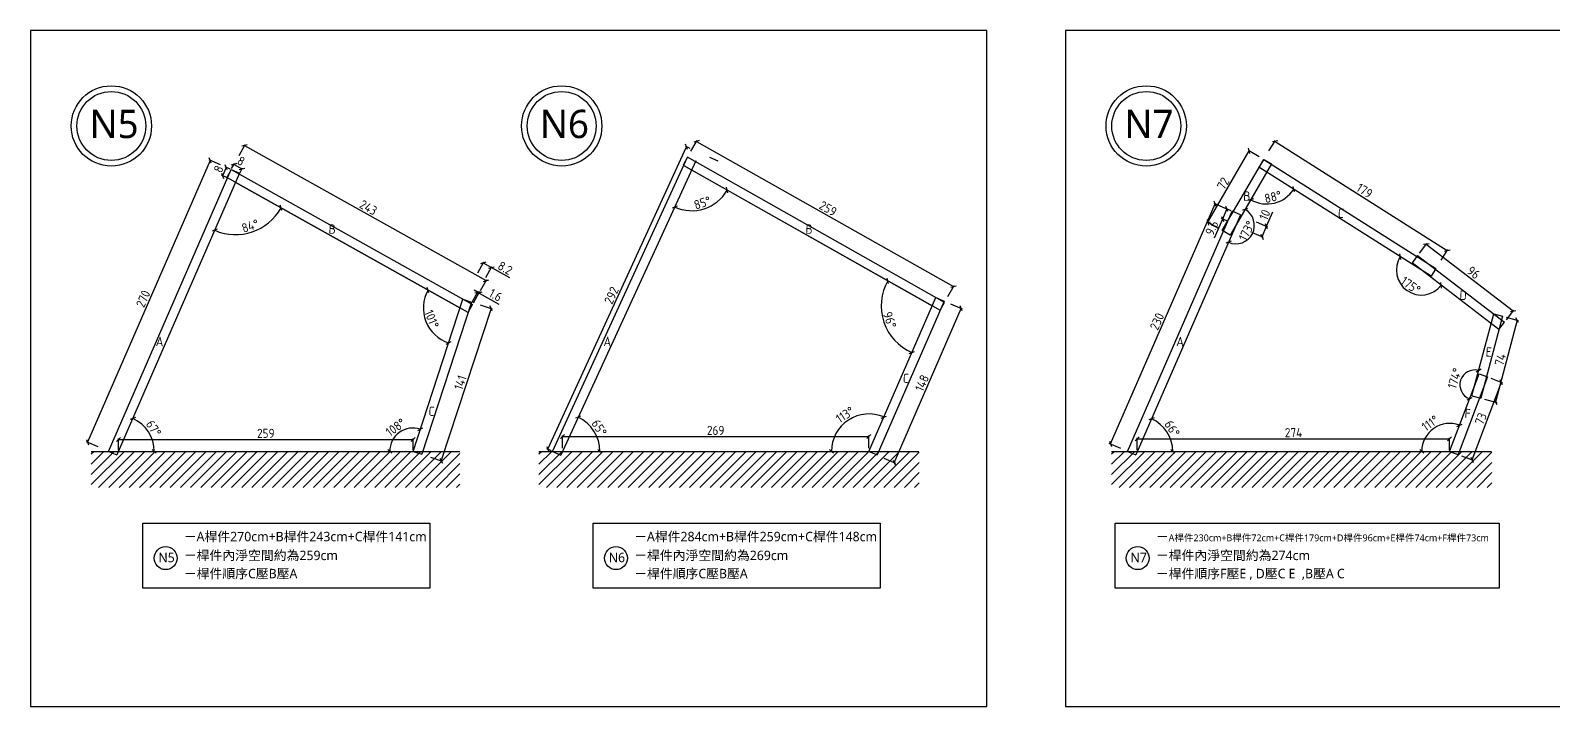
# Model space of a CAD drawing. Header units: centimetres. Extents: x -6116 to 16873, y -2889 to 4505.
# Drawn here: x 612 to 1949, y 3911 to 4505 of the extents above; entities that cross this region are included whole.
import ezdxf

# ---------------------------------------------------------------- set-up
doc = ezdxf.new("R2010")
doc.units = ezdxf.units.CM
for name, color, linetype in [('5', 5, 'Continuous'), ('D_wood木做櫃', 30, 'Continuous'), ('frame圖框', 34, 'Continuous'), ('hatch填實', 8, 'Continuous'), ('planting植栽', 95, 'Continuous'), ('section剖面線', 1, 'Continuous')]:
    doc.layers.add(name, color=color, linetype=linetype)
doc.styles.get("Standard").update_dxf_attribs({"font": 'ISOCP.SHX', "bigfont": 'CHINESET.SHX'})
doc.dimstyles.new('AM_ISO', dxfattribs={"dimtxt": 3.5, "dimasz": 3.5, "dimexe": 1, "dimexo": 1, "dimgap": 1.5, "dimtad": 1, "dimdec": 0, "dimdsep": 46, "dimtxsty": 'Standard', "dimcen": 0, "dimclrd": 256, "dimclre": 256, "dimclrt": 2, "dimadec": 0, "dimazin": 2, "dimtp": 0.1, "dimtm": 0.1, "dimtfac": 0.71, "dimtdec": 0, "dimtmove": 0, "dimatfit": 3, "dimfxl": 1, "dimlwd": -1, "dimlwe": -1, "dimarcsym": 1})

# ---------------------------------------------------------------- blocks, each defined once
blk = doc.blocks.new('_Oblique')
at = {"color": 0, "linetype": 'ByBlock', "lineweight": -2}
blk.add_line((-0.5, -0.5), (0.5, 0.5), dxfattribs=at)
blk = doc.blocks.new('*D264')
at = {"layer": 'DEFPOINTS', "color": 0, "transparency": 16777216}
for p in [(788.7, 4382.7), (662.6, 4143.1), (681, 4135.1)]:
    blk.add_point(p, dxfattribs=at)
at = {"layer": 'hatch填實', "linetype": 'ByBlock', "transparency": 16777216}
for p, q in [((770.3, 4390.7), (662.6, 4143.1)), ((779.4, 4386.7), (769.3, 4391.1)), ((671.8, 4139.1), (661.7, 4143.5))]:
    blk.add_line(p, q, dxfattribs=at)
at = {"layer": 'hatch填實', "transparency": 16777216, "xscale": 3.5, "yscale": 3.5, "zscale": 3.5}
for p, rotation in [((770.3, 4390.7), 66.50786371729878), ((662.6, 4143.1), 246.5078637172988)]:
    blk.add_blockref('_Oblique', p, dxfattribs=dict(at, rotation=rotation))
at = {"layer": 'hatch填實', "transparency": 16777216, "insert": (711.4, 4269.1), "char_height": 8, "attachment_point": 5, "rotation": 66.5079}
blk.add_mtext('270', dxfattribs=at)
blk = doc.blocks.new('_ArchTick')
at = {"color": 0, "linetype": 'ByBlock', "const_width": 0.15}
blk.add_lwpolyline([(-0.5, -0.5), (0.5, 0.5)], dxfattribs=at)
blk = doc.blocks.new('*D265')
at = {"layer": 'DEFPOINTS', "color": 0, "transparency": 16777216}
for p in [(784.7, 4375.7), (796, 4379.5), (796.1, 4325.7), (996.8, 4257), (688.4, 4131.9)]:
    blk.add_point(p, dxfattribs=at)
at = {"layer": 'hatch填實', "linetype": 'ByBlock', "transparency": 16777216}
blk.add_arc((792.5, 4371.4), 45.9, 246.5074, 330.7691, dxfattribs=at)
at = {"layer": 'hatch填實', "transparency": 16777216, "xscale": 3.5, "yscale": 3.5, "zscale": 3.5}
for p, rotation in [((832.5, 4349), 60.76908225613082), ((774.2, 4329.3), 156.5074266791766)]:
    blk.add_blockref('_Oblique', p, dxfattribs=dict(at, rotation=rotation))
at = {"layer": 'hatch填實', "transparency": 16777216, "insert": (805.4, 4333.1), "char_height": 8, "attachment_point": 5, "rotation": 18.6383}
blk.add_mtext('84°', dxfattribs=at)
blk = doc.blocks.new('*D266')
at = {"layer": 'DEFPOINTS', "color": 0, "transparency": 16777216}
for p in [(796, 4379.5), (718.9, 4146.9), (671.1, 4135.1), (688.4, 4131.9), (989.5, 4135.1)]:
    blk.add_point(p, dxfattribs=at)
at = {"layer": 'hatch填實', "linetype": 'ByBlock', "transparency": 16777216}
blk.add_arc((689.8, 4135.1), 31.4, 0, 66.5074, dxfattribs=at)
at = {"layer": 'hatch填實', "transparency": 16777216, "xscale": 3.5, "yscale": 3.5, "zscale": 3.5}
for p, rotation in [((702.3, 4163.9), 156.5074266791766), ((721.2, 4135.1), 270.0000000000001)]:
    blk.add_blockref('_Oblique', p, dxfattribs=dict(at, rotation=rotation))
at = {"layer": 'hatch填實', "transparency": 16777216, "insert": (720.6, 4155.3), "char_height": 8, "attachment_point": 5, "rotation": 303.2537}
blk.add_mtext('67°', dxfattribs=at)
blk = doc.blocks.new('*D267')
at = {"layer": 'DEFPOINTS', "color": 0, "transparency": 16777216}
for p in [(784.7, 4375.7), (992.3, 4268.8), (957.6, 4258.5), (996.8, 4257), (948.4, 4135.1)]:
    blk.add_point(p, dxfattribs=at)
at = {"layer": 'hatch填實', "linetype": 'ByBlock', "transparency": 16777216}
blk.add_arc((989.7, 4261), 32.2, 150.7691, 251.8396, dxfattribs=at)
at = {"layer": 'hatch填實', "transparency": 16777216, "xscale": 3.5, "yscale": 3.5, "zscale": 3.5}
for p, rotation in [((961.6, 4276.7), 60.76908225613083), ((979.7, 4230.4), 341.8395695163974)]:
    blk.add_blockref('_Oblique', p, dxfattribs=dict(at, rotation=rotation))
at = {"layer": 'hatch填實', "transparency": 16777216, "insert": (964.8, 4251.3), "char_height": 8, "attachment_point": 5, "rotation": 291.3043}
blk.add_mtext('101°', dxfattribs=at)
blk = doc.blocks.new('*D268')
at = {"layer": 'DEFPOINTS', "color": 0, "transparency": 16777216}
for p in [(992.3, 4268.8), (942.1, 4154.6), (671.1, 4135.1), (948.4, 4135.1), (989.5, 4135.1)]:
    blk.add_point(p, dxfattribs=at)
at = {"layer": 'hatch填實', "linetype": 'ByBlock', "transparency": 16777216}
blk.add_arc((948.4, 4135.1), 20.5, 71.8396, 180, dxfattribs=at)
at = {"layer": 'hatch填實', "transparency": 16777216, "xscale": 3.5, "yscale": 3.5, "zscale": 3.5}
for p, rotation in [((954.8, 4154.6), 341.8395695163973), ((927.9, 4135.1), 270)]:
    blk.add_blockref('_Oblique', p, dxfattribs=dict(at, rotation=rotation))
at = {"layer": 'hatch填實', "transparency": 16777216, "insert": (933.1, 4156.2), "char_height": 8, "attachment_point": 5, "rotation": 35.9198}
blk.add_mtext('108°', dxfattribs=at)
blk = doc.blocks.new('*D292')
at = {"layer": 'DEFPOINTS', "color": 0, "transparency": 16777216}
for p in [(1652.8, 4352.5), (1667.8, 4346), (1575.8, 4135.1)]:
    blk.add_point(p, dxfattribs=at)
at = {"layer": 'hatch填實', "linetype": 'ByBlock', "transparency": 16777216}
for p, q in [((1560.9, 4141.6), (1652.8, 4352.5)), ((1662, 4348.5), (1651.9, 4352.9)), ((1570, 4137.6), (1559.9, 4142))]:
    blk.add_line(p, q, dxfattribs=at)
at = {"layer": 'hatch填實', "transparency": 16777216, "xscale": 3.5, "yscale": 3.5, "zscale": 3.5}
for p, rotation in [((1652.8, 4352.5), 66.44042554842635), ((1560.9, 4141.6), 246.4404255484263)]:
    blk.add_blockref('_Oblique', p, dxfattribs=dict(at, rotation=rotation))
at = {"layer": 'hatch填實', "transparency": 16777216, "insert": (1601.8, 4249.2), "char_height": 8, "attachment_point": 5, "rotation": 66.4404}
blk.add_mtext('230', dxfattribs=at)
blk = doc.blocks.new('*D293')
at = {"layer": 'DEFPOINTS', "color": 0, "transparency": 16777216}
for p in [(1682.8, 4399), (1695.5, 4391.6), (1659.2, 4329)]:
    blk.add_point(p, dxfattribs=at)
at = {"layer": 'hatch填實', "linetype": 'ByBlock', "transparency": 16777216}
for p, q in [((1646.5, 4336.3), (1682.8, 4399)), ((1691.5, 4393.9), (1682, 4399.5)), ((1655.2, 4331.3), (1645.7, 4336.8))]:
    blk.add_line(p, q, dxfattribs=at)
at = {"layer": 'hatch填實', "transparency": 16777216, "xscale": 3.5, "yscale": 3.5, "zscale": 3.5}
for p, rotation in [((1682.8, 4399), 59.91157062872116), ((1646.5, 4336.3), 239.9115706287211)]:
    blk.add_blockref('_Oblique', p, dxfattribs=dict(at, rotation=rotation))
at = {"layer": 'hatch填實', "transparency": 16777216, "insert": (1659.9, 4370.4), "char_height": 8, "attachment_point": 5, "rotation": 59.9116}
blk.add_mtext('72', dxfattribs=at)
blk = doc.blocks.new('*D294')
at = {"layer": 'DEFPOINTS', "color": 0, "transparency": 16777216}
for p in [(1695.5, 4391.6), (1856.7, 4311.6), (1846.7, 4295.8)]:
    blk.add_point(p, dxfattribs=at)
at = {"layer": 'hatch填實', "linetype": 'ByBlock', "transparency": 16777216}
for p, q in [((1700.1, 4399), (1706, 4408.3)), ((1705.5, 4407.4), (1856.7, 4311.6)), ((1851.4, 4303.1), (1857.3, 4312.4))]:
    blk.add_line(p, q, dxfattribs=at)
at = {"layer": 'hatch填實', "transparency": 16777216, "xscale": 3.5, "yscale": 3.5, "zscale": 3.5}
for p, rotation in [((1705.5, 4407.4), 147.6416948441093), ((1856.7, 4311.6), 327.6416948441092)]:
    blk.add_blockref('_Oblique', p, dxfattribs=dict(at, rotation=rotation))
at = {"layer": 'hatch填實', "transparency": 16777216, "insert": (1784.1, 4364.1), "char_height": 8, "attachment_point": 5, "rotation": 327.6417}
blk.add_mtext('179', dxfattribs=at)
blk = doc.blocks.new('*D295')
at = {"layer": 'DEFPOINTS', "color": 0, "transparency": 16777216}
for p in [(1830.7, 4307), (1914.6, 4258.4), (1907, 4248.5)]:
    blk.add_point(p, dxfattribs=at)
at = {"layer": 'hatch填實', "linetype": 'ByBlock', "transparency": 16777216}
for p, q in [((1832.2, 4309.1), (1838.9, 4317.8)), ((1838.3, 4317), (1914.6, 4258.4)), ((1908.6, 4250.5), (1915.3, 4259.2))]:
    blk.add_line(p, q, dxfattribs=at)
at = {"layer": 'hatch填實', "transparency": 16777216, "xscale": 3.5, "yscale": 3.5, "zscale": 3.5}
for p, rotation in [((1838.3, 4317), 142.5065744014854), ((1914.6, 4258.4), 322.5065744014854)]:
    blk.add_blockref('_Oblique', p, dxfattribs=dict(at, rotation=rotation))
at = {"layer": 'hatch填實', "transparency": 16777216, "insert": (1879.8, 4292.1), "char_height": 8, "attachment_point": 5, "rotation": 322.5066}
blk.add_mtext('96', dxfattribs=at)
blk = doc.blocks.new('*D296')
at = {"layer": 'DEFPOINTS', "color": 0, "transparency": 16777216}
for p in [(1905.2, 4253.7), (1886.1, 4181.8), (1899.1, 4178.4)]:
    blk.add_point(p, dxfattribs=at)
at = {"layer": 'hatch填實', "linetype": 'ByBlock', "transparency": 16777216}
for p, q in [((1908.5, 4252.9), (1919.1, 4250)), ((1918.1, 4250.3), (1899.1, 4178.4)), ((1889.4, 4180.9), (1900.1, 4178.1))]:
    blk.add_line(p, q, dxfattribs=at)
at = {"layer": 'hatch填實', "transparency": 16777216, "xscale": 3.5, "yscale": 3.5, "zscale": 3.5}
for p, rotation in [((1918.1, 4250.3), 75.16119495060157), ((1899.1, 4178.4), 255.1611949506016)]:
    blk.add_blockref('_Oblique', p, dxfattribs=dict(at, rotation=rotation))
at = {"layer": 'hatch填實', "transparency": 16777216, "insert": (1903.3, 4215.7), "char_height": 8, "attachment_point": 5, "rotation": 75.1612}
blk.add_mtext('74', dxfattribs=at)
blk = doc.blocks.new('*D297')
at = {"layer": 'DEFPOINTS', "color": 0, "transparency": 16777216}
for p in [(1892.1, 4200.4), (1904.3, 4195.8), (1866.3, 4132.2)]:
    blk.add_point(p, dxfattribs=at)
at = {"layer": 'hatch填實', "linetype": 'ByBlock', "transparency": 16777216}
for p, q in [((1895, 4199.3), (1905.2, 4195.4)), ((1878.5, 4127.6), (1904.3, 4195.8)), ((1869.1, 4131.2), (1879.4, 4127.3))]:
    blk.add_line(p, q, dxfattribs=at)
at = {"layer": 'hatch填實', "transparency": 16777216, "xscale": 3.5, "yscale": 3.5, "zscale": 3.5}
for p, rotation in [((1904.3, 4195.8), 69.2355388060185), ((1878.5, 4127.6), 249.2355388060185)]:
    blk.add_blockref('_Oblique', p, dxfattribs=dict(at, rotation=rotation))
at = {"layer": 'hatch填實', "transparency": 16777216, "insert": (1886.2, 4163.7), "char_height": 8, "attachment_point": 5, "rotation": 69.2355}
blk.add_mtext('73', dxfattribs=at)
blk = doc.blocks.new('*D298')
at = {"layer": 'DEFPOINTS', "color": 0, "transparency": 16777216}
for p in [(1188.7, 4402.7), (1192.8, 4400.8), (1070.8, 4135.1)]:
    blk.add_point(p, dxfattribs=at)
at = {"layer": 'hatch填實', "linetype": 'ByBlock', "transparency": 16777216}
for p, q in [((1066.7, 4137), (1188.7, 4402.7)), ((1191.9, 4401.2), (1187.8, 4403.1)), ((1069.9, 4135.5), (1065.8, 4137.4))]:
    blk.add_line(p, q, dxfattribs=at)
at = {"layer": 'hatch填實', "transparency": 16777216, "xscale": 3.5, "yscale": 3.5, "zscale": 3.5}
for p, rotation in [((1188.7, 4402.7), 65.3353616563172), ((1066.7, 4137), 245.3353616563172)]:
    blk.add_blockref('_Oblique', p, dxfattribs=dict(at, rotation=rotation))
at = {"layer": 'hatch填實', "transparency": 16777216, "insert": (1122.7, 4272.1), "char_height": 8, "attachment_point": 5, "rotation": 65.3354}
blk.add_mtext('292', dxfattribs=at)
blk = doc.blocks.new('*D299')
at = {"layer": 'DEFPOINTS', "color": 0, "transparency": 16777216}
for p in [(1189.5, 4393.5), (1423.1, 4279.9), (1415.2, 4265.9)]:
    blk.add_point(p, dxfattribs=at)
at = {"layer": 'hatch填實', "linetype": 'ByBlock', "transparency": 16777216}
for p, q in [((1192.4, 4398.7), (1197.9, 4408.3)), ((1197.4, 4407.4), (1423.1, 4279.9)), ((1418.2, 4271.2), (1423.6, 4280.7))]:
    blk.add_line(p, q, dxfattribs=at)
at = {"layer": 'hatch填實', "transparency": 16777216, "xscale": 3.5, "yscale": 3.5, "zscale": 3.5}
for p, rotation in [((1197.4, 4407.4), 150.5244948330424), ((1423.1, 4279.9), 330.5244948330423)]:
    blk.add_blockref('_Oblique', p, dxfattribs=dict(at, rotation=rotation))
at = {"layer": 'hatch填實', "transparency": 16777216, "insert": (1312.9, 4348.4), "char_height": 8, "attachment_point": 5, "rotation": 330.5245}
blk.add_mtext('259', dxfattribs=at)
blk = doc.blocks.new('*D300')
at = {"layer": 'DEFPOINTS', "color": 0, "transparency": 16777216}
for p in [(1414.8, 4267.1), (1429.7, 4260.7), (1356.2, 4131.5)]:
    blk.add_point(p, dxfattribs=at)
at = {"layer": 'hatch填實', "linetype": 'ByBlock', "transparency": 16777216}
for p, q in [((1420.5, 4264.7), (1430.6, 4260.3)), ((1371.1, 4125.1), (1429.7, 4260.7)), ((1361.9, 4129), (1372, 4124.7))]:
    blk.add_line(p, q, dxfattribs=at)
at = {"layer": 'hatch填實', "transparency": 16777216, "xscale": 3.5, "yscale": 3.5, "zscale": 3.5}
for p, rotation in [((1429.7, 4260.7), 66.63196863034086), ((1371.1, 4125.1), 246.6319686303409)]:
    blk.add_blockref('_Oblique', p, dxfattribs=dict(at, rotation=rotation))
at = {"layer": 'hatch填實', "transparency": 16777216, "insert": (1395.4, 4195.1), "char_height": 8, "attachment_point": 5, "rotation": 66.632}
blk.add_mtext('148', dxfattribs=at)
blk = doc.blocks.new('*D301')
at = {"layer": 'DEFPOINTS', "color": 0, "transparency": 16777216}
for p in [(788.7, 4382.7), (1012.6, 4285.1), (1000.7, 4264)]:
    blk.add_point(p, dxfattribs=at)
at = {"layer": 'hatch填實', "linetype": 'ByBlock', "transparency": 16777216}
for p, q in [((795.6, 4395.1), (801, 4404.7)), ((800.5, 4403.8), (1012.6, 4285.1)), ((1007.7, 4276.4), (1013.1, 4286))]:
    blk.add_line(p, q, dxfattribs=at)
at = {"layer": 'hatch填實', "transparency": 16777216, "xscale": 3.5, "yscale": 3.5, "zscale": 3.5}
for p, rotation in [((800.5, 4403.8), 150.7690822561294), ((1012.6, 4285.1), 330.7690822561294)]:
    blk.add_blockref('_Oblique', p, dxfattribs=dict(at, rotation=rotation))
at = {"layer": 'hatch填實', "transparency": 16777216, "insert": (909.2, 4349.3), "char_height": 8, "attachment_point": 5, "rotation": 330.7691}
blk.add_mtext('243', dxfattribs=at)
blk = doc.blocks.new('*D302')
at = {"layer": 'DEFPOINTS', "color": 0, "transparency": 16777216}
for p in [(999.9, 4266.3), (956, 4132.6), (973.2, 4127)]:
    blk.add_point(p, dxfattribs=at)
at = {"layer": 'hatch填實', "linetype": 'ByBlock', "transparency": 16777216}
for p, q in [((1017, 4260.6), (973.2, 4127)), ((1007.5, 4263.7), (1018, 4260.3)), ((963.7, 4130.1), (974.1, 4126.6))]:
    blk.add_line(p, q, dxfattribs=at)
at = {"layer": 'hatch填實', "transparency": 16777216, "xscale": 3.5, "yscale": 3.5, "zscale": 3.5}
for p, rotation in [((1017, 4260.6), 71.83896191731648), ((973.2, 4127), 251.8389619173165)]:
    blk.add_blockref('_Oblique', p, dxfattribs=dict(at, rotation=rotation))
at = {"layer": 'hatch填實', "transparency": 16777216, "insert": (989.9, 4195.5), "char_height": 8, "attachment_point": 5, "rotation": 71.839}
blk.add_mtext('141', dxfattribs=at)
blk = doc.blocks.new('*D324')
at = {"layer": 'DEFPOINTS', "color": 0, "transparency": 16777216}
for p in [(948.4, 4145.4), (689.8, 4135.1), (948.4, 4135.1)]:
    blk.add_point(p, dxfattribs=at)
at = {"layer": 'hatch填實', "linetype": 'ByBlock', "transparency": 16777216}
for p, q in [((689.8, 4136.1), (689.8, 4146.4)), ((689.8, 4145.4), (948.4, 4145.4)), ((948.4, 4136.1), (948.4, 4146.4))]:
    blk.add_line(p, q, dxfattribs=at)
at = {"layer": 'hatch填實', "transparency": 16777216, "xscale": 3.5, "yscale": 3.5, "zscale": 3.5, "rotation": 180}
blk.add_blockref('_Oblique', (689.8, 4145.4), dxfattribs=at)
at = {"layer": 'hatch填實', "transparency": 16777216, "xscale": 3.5, "yscale": 3.5, "zscale": 3.5}
blk.add_blockref('_Oblique', (948.4, 4145.4), dxfattribs=at)
at = {"layer": 'hatch填實', "transparency": 16777216, "insert": (819.1, 4150.9), "char_height": 8, "attachment_point": 5}
blk.add_mtext('259', dxfattribs=at)
blk = doc.blocks.new('*D325')
at = {"layer": 'DEFPOINTS', "color": 0, "transparency": 16777216}
for p in [(1348.8, 4148), (1079.6, 4135.1), (1348.8, 4135.1)]:
    blk.add_point(p, dxfattribs=at)
at = {"layer": 'hatch填實', "linetype": 'ByBlock', "transparency": 16777216}
for p, q in [((1079.6, 4138), (1079.6, 4149)), ((1079.6, 4148), (1348.8, 4148)), ((1348.8, 4138), (1348.8, 4149))]:
    blk.add_line(p, q, dxfattribs=at)
at = {"layer": 'hatch填實', "transparency": 16777216, "xscale": 3.5, "yscale": 3.5, "zscale": 3.5, "rotation": 180}
blk.add_blockref('_Oblique', (1079.6, 4148), dxfattribs=at)
at = {"layer": 'hatch填實', "transparency": 16777216, "xscale": 3.5, "yscale": 3.5, "zscale": 3.5}
blk.add_blockref('_Oblique', (1348.8, 4148), dxfattribs=at)
at = {"layer": 'hatch填實', "transparency": 16777216, "insert": (1214.2, 4153.5), "char_height": 8, "attachment_point": 5}
blk.add_mtext('269', dxfattribs=at)
blk = doc.blocks.new('*D326')
at = {"layer": 'DEFPOINTS', "color": 0, "transparency": 16777216}
for p in [(1858.8, 4146), (1584.5, 4135.1), (1858.8, 4135.1)]:
    blk.add_point(p, dxfattribs=at)
at = {"layer": 'hatch填實', "linetype": 'ByBlock', "transparency": 16777216}
for p, q in [((1584.5, 4136.1), (1584.5, 4147)), ((1584.5, 4146), (1858.8, 4146)), ((1858.8, 4136.1), (1858.8, 4147))]:
    blk.add_line(p, q, dxfattribs=at)
at = {"layer": 'hatch填實', "transparency": 16777216, "xscale": 3.5, "yscale": 3.5, "zscale": 3.5, "rotation": 180}
blk.add_blockref('_Oblique', (1584.5, 4146), dxfattribs=at)
at = {"layer": 'hatch填實', "transparency": 16777216, "xscale": 3.5, "yscale": 3.5, "zscale": 3.5}
blk.add_blockref('_Oblique', (1858.8, 4146), dxfattribs=at)
at = {"layer": 'hatch填實', "transparency": 16777216, "insert": (1721.7, 4151.5), "char_height": 8, "attachment_point": 5}
blk.add_mtext('274', dxfattribs=at)
blk = doc.blocks.new('*D328')
at = {"layer": 'DEFPOINTS', "color": 0, "transparency": 16777216}
for p in [(1170.1, 4332.2), (1110.2, 4147.3), (1064.5, 4135.1), (1078.1, 4131.7), (1392.6, 4135.1)]:
    blk.add_point(p, dxfattribs=at)
at = {"layer": 'hatch填實', "linetype": 'ByBlock', "transparency": 16777216}
blk.add_arc((1079.6, 4135.1), 32.9, 0, 65.337, dxfattribs=at)
at = {"layer": 'hatch填實', "transparency": 16777216, "xscale": 3.5, "yscale": 3.5, "zscale": 3.5}
for p, rotation in [((1093.3, 4165), 155.3369551902483), ((1112.5, 4135.1), 270)]:
    blk.add_blockref('_Oblique', p, dxfattribs=dict(at, rotation=rotation))
at = {"layer": 'hatch填實', "transparency": 16777216, "insert": (1111.9, 4155.8), "char_height": 8, "attachment_point": 5, "rotation": 302.6685}
blk.add_mtext('65°', dxfattribs=at)
blk = doc.blocks.new('*D329')
at = {"layer": 'DEFPOINTS', "color": 0, "transparency": 16777216}
for p in [(1185.6, 4386.6), (1196.8, 4390.2), (1195.5, 4346.6), (1170.1, 4332.2), (1411.3, 4259)]:
    blk.add_point(p, dxfattribs=at)
at = {"layer": 'hatch填實', "linetype": 'ByBlock', "transparency": 16777216}
blk.add_arc((1193.1, 4382.3), 35.8, 245.3354, 330.5245, dxfattribs=at)
at = {"layer": 'hatch填實', "transparency": 16777216, "xscale": 3.5, "yscale": 3.5, "zscale": 3.5}
for p, rotation in [((1224.3, 4364.7), 60.5244948330456), ((1178.2, 4349.7), 155.3353616563162)]:
    blk.add_blockref('_Oblique', p, dxfattribs=dict(at, rotation=rotation))
at = {"layer": 'hatch填實', "transparency": 16777216, "insert": (1202.5, 4353.4), "char_height": 8, "attachment_point": 5, "rotation": 17.9299}
blk.add_mtext('85°', dxfattribs=at)
blk = doc.blocks.new('*D330')
at = {"layer": 'DEFPOINTS', "color": 0, "transparency": 16777216}
for p in [(1185.6, 4386.6), (1407.5, 4270.3), (1359.6, 4261), (1411.3, 4259), (1348.8, 4135.1)]:
    blk.add_point(p, dxfattribs=at)
at = {"layer": 'hatch填實', "linetype": 'ByBlock', "transparency": 16777216}
blk.add_arc((1404.3, 4262.9), 44.7, 150.5245, 246.5485, dxfattribs=at)
at = {"layer": 'hatch填實', "transparency": 16777216, "xscale": 3.5, "yscale": 3.5, "zscale": 3.5}
for p, rotation in [((1365.4, 4284.9), 60.52449483304554), ((1386.5, 4221.9), 336.5484904754131)]:
    blk.add_blockref('_Oblique', p, dxfattribs=dict(at, rotation=rotation))
at = {"layer": 'hatch填實', "transparency": 16777216, "insert": (1367.1, 4250.5), "char_height": 8, "attachment_point": 5, "rotation": 288.5365}
blk.add_mtext('96°', dxfattribs=at)
blk = doc.blocks.new('*D331')
at = {"layer": 'DEFPOINTS', "color": 0, "transparency": 16777216}
for p in [(1407.5, 4270.3), (1340.7, 4166.9), (1064.5, 4135.1), (1348.8, 4135.1), (1392.6, 4135.1)]:
    blk.add_point(p, dxfattribs=at)
at = {"layer": 'hatch填實', "linetype": 'ByBlock', "transparency": 16777216}
blk.add_arc((1348.8, 4135.1), 32.9, 66.5485, 180, dxfattribs=at)
at = {"layer": 'hatch填實', "transparency": 16777216, "xscale": 3.5, "yscale": 3.5, "zscale": 3.5}
for p, rotation in [((1361.9, 4165.2), 336.5484904754129), ((1315.9, 4135.1), 270.0000000000001)]:
    blk.add_blockref('_Oblique', p, dxfattribs=dict(at, rotation=rotation))
at = {"layer": 'hatch填實', "transparency": 16777216, "insert": (1327.8, 4167.2), "char_height": 8, "attachment_point": 5, "rotation": 33.2742}
blk.add_mtext('113°', dxfattribs=at)
blk = doc.blocks.new('*D332')
at = {"layer": 'DEFPOINTS', "color": 0, "transparency": 16777216}
for p in [(1691.2, 4384.9), (1702.4, 4387.6), (1697.8, 4352.4), (1666.1, 4325), (1842.5, 4289)]:
    blk.add_point(p, dxfattribs=at)
at = {"layer": 'hatch填實', "linetype": 'ByBlock', "transparency": 16777216}
blk.add_arc((1698.2, 4380.4), 28, 239.909, 327.6432, dxfattribs=at)
at = {"layer": 'hatch填實', "transparency": 16777216, "xscale": 3.5, "yscale": 3.5, "zscale": 3.5}
for p, rotation in [((1684.2, 4356.2), 149.9089530751027), ((1721.9, 4365.4), 57.64317926038159)]:
    blk.add_blockref('_Oblique', p, dxfattribs=dict(at, rotation=rotation))
at = {"layer": 'hatch填實', "transparency": 16777216, "insert": (1703.6, 4358.6), "char_height": 8, "attachment_point": 5, "rotation": 13.7761}
blk.add_mtext('88°', dxfattribs=at)
blk = doc.blocks.new('*D333')
at = {"layer": 'DEFPOINTS', "color": 0, "transparency": 16777216}
for p in [(1675.1, 4342.8), (1613.3, 4146.8), (1562, 4135.1), (1583.1, 4131.9), (1895.6, 4135.1)]:
    blk.add_point(p, dxfattribs=at)
at = {"layer": 'hatch填實', "linetype": 'ByBlock', "transparency": 16777216}
blk.add_arc((1584.5, 4135.1), 31.1, 0, 66.4404, dxfattribs=at)
at = {"layer": 'hatch填實', "transparency": 16777216, "xscale": 3.5, "yscale": 3.5, "zscale": 3.5}
for p, rotation in [((1596.9, 4163.6), 156.4404255484295), ((1615.6, 4135.1), 270)]:
    blk.add_blockref('_Oblique', p, dxfattribs=dict(at, rotation=rotation))
at = {"layer": 'hatch填實', "transparency": 16777216, "insert": (1615.1, 4155.1), "char_height": 8, "attachment_point": 5, "rotation": 303.2202}
blk.add_mtext('66°', dxfattribs=at)
blk = doc.blocks.new('*D334')
at = {"layer": 'DEFPOINTS', "color": 0, "transparency": 16777216}
for p in [(1884.6, 4203.3), (1852, 4158.6), (1562, 4135.1), (1858.8, 4135.1), (1895.6, 4135.1)]:
    blk.add_point(p, dxfattribs=at)
at = {"layer": 'hatch填實', "linetype": 'ByBlock', "transparency": 16777216}
blk.add_arc((1858.8, 4135.1), 24.5, 69.2375, 180, dxfattribs=at)
at = {"layer": 'hatch填實', "transparency": 16777216, "xscale": 3.5, "yscale": 3.5, "zscale": 3.5}
for p, rotation in [((1867.5, 4158), 339.2374657682141), ((1834.3, 4135.1), 270)]:
    blk.add_blockref('_Oblique', p, dxfattribs=dict(at, rotation=rotation))
at = {"layer": 'hatch填實', "transparency": 16777216, "insert": (1841.7, 4159.8), "char_height": 8, "attachment_point": 5, "rotation": 34.6187}
blk.add_mtext('111°', dxfattribs=at)
blk = doc.blocks.new('*D335')
at = {"layer": 'DEFPOINTS', "color": 0, "transparency": 16777216}
for p in [(1691.2, 4384.9), (1825.8, 4300.7), (1814.3, 4284.8), (1842.5, 4289), (1902.1, 4242.1)]:
    blk.add_point(p, dxfattribs=at)
at = {"layer": 'hatch填實', "linetype": 'ByBlock', "transparency": 16777216}
blk.add_arc((1834, 4294.4), 22, 147.6432, 322.5046, dxfattribs=at)
at = {"layer": 'hatch填實', "transparency": 16777216, "xscale": 3.5, "yscale": 3.5, "zscale": 3.5}
for p, rotation in [((1815.5, 4306.1), 57.64317926038174), ((1851.4, 4281), 52.50457591938826)]:
    blk.add_blockref('_Oblique', p, dxfattribs=dict(at, rotation=rotation))
at = {"layer": 'hatch填實', "transparency": 16777216, "insert": (1824.6, 4280.9), "char_height": 8, "attachment_point": 5, "rotation": 325.0739}
blk.add_mtext('175°', dxfattribs=at)
blk = doc.blocks.new('*D336')
at = {"layer": 'DEFPOINTS', "color": 0, "transparency": 16777216}
for p in [(1897.5, 4255.8), (1872, 4203.1), (1884.6, 4203.3), (1875.8, 4174.2), (1858.8, 4135.1)]:
    blk.add_point(p, dxfattribs=at)
at = {"layer": 'hatch填實', "linetype": 'ByBlock', "transparency": 16777216}
blk.add_arc((1880.9, 4193.5), 13.1, 75.1285, 249.2375, dxfattribs=at)
at = {"layer": 'hatch填實', "transparency": 16777216, "xscale": 3.5, "yscale": 3.5, "zscale": 3.5}
for p, rotation in [((1884.3, 4206.2), 345.1285287710693), ((1876.3, 4181.3), 339.2374657682145)]:
    blk.add_blockref('_Oblique', p, dxfattribs=dict(at, rotation=rotation))
at = {"layer": 'hatch填實', "transparency": 16777216, "insert": (1863.2, 4199.2), "char_height": 8, "attachment_point": 5, "rotation": 72.183}
blk.add_mtext('174°', dxfattribs=at)
blk = doc.blocks.new('*D337')
at = {"layer": 'DEFPOINTS', "color": 0, "transparency": 16777216}
for p in [(1702.4, 4387.6), (1675.1, 4342.8), (1666.1, 4325), (1680.2, 4320.3), (1583.1, 4131.9)]:
    blk.add_point(p, dxfattribs=at)
at = {"layer": 'hatch填實', "linetype": 'ByBlock', "transparency": 16777216}
blk.add_arc((1671.1, 4333.6), 16.2, 246.4404, 59.909, dxfattribs=at)
at = {"layer": 'hatch填實', "transparency": 16777216, "xscale": 3.5, "yscale": 3.5, "zscale": 3.5}
for p, rotation in [((1679.2, 4347.6), 149.9089530751028), ((1664.6, 4318.8), 156.4404255484294)]:
    blk.add_blockref('_Oblique', p, dxfattribs=dict(at, rotation=rotation))
at = {"layer": 'hatch填實', "transparency": 16777216, "insert": (1680.6, 4328.8), "char_height": 8, "attachment_point": 5, "rotation": 63.1747}
blk.add_mtext('173°', dxfattribs=at)
blk = doc.blocks.new('*D821')
at = {"layer": 'DEFPOINTS', "color": 0, "ltscale": 0.1, "transparency": 16777216}
for p in [(781.1, 4377.2), (785.5, 4375.3), (788.7, 4382.7)]:
    blk.add_point(p, dxfattribs=at)
at = {"layer": 'section剖面線', "ltscale": 0.1, "transparency": 16777216}
for p, q in [((787.7, 4383.1), (783.4, 4385)), ((784.5, 4375.7), (780.1, 4377.6)), ((784.3, 4384.6), (781.1, 4377.2))]:
    blk.add_line(p, q, dxfattribs=at)
at = {"layer": 'section剖面線', "ltscale": 0.1, "transparency": 16777216, "xscale": 3.5, "yscale": 3.5, "zscale": 3.5}
for p, rotation in [((784.3, 4384.6), 66.50786371729933), ((781.1, 4377.2), 246.5078637172994)]:
    blk.add_blockref('_Oblique', p, dxfattribs=dict(at, rotation=rotation))
at = {"layer": 'section剖面線', "ltscale": 0.1, "transparency": 16777216, "insert": (777.6, 4383.1), "char_height": 8, "attachment_point": 5, "rotation": 66.5079}
blk.add_mtext('8', dxfattribs=at)
blk = doc.blocks.new('*D822')
at = {"layer": 'DEFPOINTS', "color": 0, "ltscale": 0.1, "transparency": 16777216}
for p in [(788.7, 4382.7), (795.7, 4378.8), (798.2, 4383.3)]:
    blk.add_point(p, dxfattribs=at)
at = {"layer": 'section剖面線', "ltscale": 0.1, "transparency": 16777216}
for p, q in [((789.1, 4383.6), (791.7, 4388.1)), ((791.2, 4387.2), (798.2, 4383.3)), ((796.2, 4379.6), (798.7, 4384.2))]:
    blk.add_line(p, q, dxfattribs=at)
at = {"layer": 'section剖面線', "ltscale": 0.1, "transparency": 16777216, "xscale": 3.5, "yscale": 3.5, "zscale": 3.5}
for p, rotation in [((791.2, 4387.2), 150.7690822561276), ((798.2, 4383.3), 330.7690822561275)]:
    blk.add_blockref('_Oblique', p, dxfattribs=dict(at, rotation=rotation))
at = {"layer": 'section剖面線', "ltscale": 0.1, "transparency": 16777216, "insert": (797.4, 4390.1), "char_height": 8, "attachment_point": 5, "rotation": 330.7691}
blk.add_mtext('8', dxfattribs=at)
blk = doc.blocks.new('*D823')
at = {"layer": 'DEFPOINTS', "color": 0, "ltscale": 0.1, "transparency": 16777216}
for p in [(1017.2, 4296.6), (992.3, 4268.8), (999.4, 4264.8)]:
    blk.add_point(p, dxfattribs=at)
at = {"layer": 'section剖面線', "ltscale": 0.1, "transparency": 16777216}
for p, q in [((1005.2, 4291.9), (1010.6, 4301.5)), ((1010.1, 4300.6), (1017.2, 4296.6)), ((1012.3, 4287.9), (1017.7, 4297.5)), ((1017.2, 4296.6), (1033.1, 4287.7))]:
    blk.add_line(p, q, dxfattribs=at)
at = {"layer": 'section剖面線', "ltscale": 0.1, "transparency": 16777216, "xscale": 3.5, "yscale": 3.5, "zscale": 3.5}
for p, rotation in [((1010.1, 4300.6), 150.7690822561329), ((1017.2, 4296.6), 330.7690822561329)]:
    blk.add_blockref('_Oblique', p, dxfattribs=dict(at, rotation=rotation))
at = {"layer": 'section剖面線', "ltscale": 0.1, "transparency": 16777216, "insert": (1029.3, 4296.1), "char_height": 8, "attachment_point": 5, "rotation": 330.7691}
blk.add_mtext('8.2', dxfattribs=at)
blk = doc.blocks.new('*D824')
at = {"layer": 'DEFPOINTS', "color": 0, "ltscale": 0.1, "transparency": 16777216}
for p in [(999.4, 4264.8), (1006.4, 4274.2), (1000.7, 4264)]:
    blk.add_point(p, dxfattribs=at)
at = {"layer": 'section剖面線', "ltscale": 0.1, "transparency": 16777216}
for p, q in [((1000.2, 4266.2), (1005.6, 4275.8)), ((1001.5, 4265.5), (1006.9, 4275.1)), ((1005.1, 4274.9), (1002, 4276.7)), ((1005.1, 4274.9), (1006.4, 4274.2)), ((1006.4, 4274.2), (1023.9, 4264.4))]:
    blk.add_line(p, q, dxfattribs=at)
at = {"layer": 'section剖面線', "ltscale": 0.1, "transparency": 16777216, "xscale": 3.5, "yscale": 3.5, "zscale": 3.5}
for p, rotation in [((1005.1, 4274.9), 330.7690822561125), ((1006.4, 4274.2), 150.7690822561125)]:
    blk.add_blockref('_Oblique', p, dxfattribs=dict(at, rotation=rotation))
at = {"layer": 'section剖面線', "ltscale": 0.1, "transparency": 16777216, "insert": (1020.9, 4272.4), "char_height": 8, "attachment_point": 5, "rotation": 330.7691}
blk.add_mtext('1.6', dxfattribs=at)
blk = doc.blocks.new('*D834')
at = {"layer": 'DEFPOINTS', "color": 0, "ltscale": 0.1, "transparency": 16777216}
for p in [(1667.8, 4346), (1659.4, 4339.2), (1663.9, 4337.2)]:
    blk.add_point(p, dxfattribs=at)
at = {"layer": 'section剖面線', "ltscale": 0.1, "transparency": 16777216}
for p, q in [((1663.2, 4348), (1659.4, 4339.2)), ((1666.8, 4346.4), (1662.3, 4348.4)), ((1659.4, 4339.2), (1652, 4322.3)), ((1663, 4337.6), (1658.4, 4339.6))]:
    blk.add_line(p, q, dxfattribs=at)
at = {"layer": 'section剖面線', "ltscale": 0.1, "transparency": 16777216, "xscale": 3.5, "yscale": 3.5, "zscale": 3.5}
for p, rotation in [((1663.2, 4348), 66.44042554842747), ((1659.4, 4339.2), 246.4404255484275)]:
    blk.add_blockref('_Oblique', p, dxfattribs=dict(at, rotation=rotation))
at = {"layer": 'section剖面線', "ltscale": 0.1, "transparency": 16777216, "insert": (1649.9, 4331.4), "char_height": 8, "attachment_point": 5, "rotation": 66.4404}
blk.add_mtext('9.6', dxfattribs=at)
blk = doc.blocks.new('*D835')
at = {"layer": 'DEFPOINTS', "color": 0, "ltscale": 0.1, "transparency": 16777216}
for p in [(1671.1, 4333.6), (1675.1, 4342.8), (1698, 4332.8)]:
    blk.add_point(p, dxfattribs=at)
at = {"layer": 'section剖面線', "ltscale": 0.1, "transparency": 16777216}
for p, q in [((1698, 4332.8), (1703.4, 4345.4)), ((1688.8, 4336.8), (1698.9, 4332.4)), ((1694, 4323.6), (1698, 4332.8)), ((1684.8, 4327.6), (1694.9, 4323.2))]:
    blk.add_line(p, q, dxfattribs=at)
at = {"layer": 'section剖面線', "ltscale": 0.1, "transparency": 16777216, "xscale": 3.5, "yscale": 3.5, "zscale": 3.5}
for p, rotation in [((1698, 4332.8), 66.440425548421), ((1694, 4323.6), 246.440425548421)]:
    blk.add_blockref('_Oblique', p, dxfattribs=dict(at, rotation=rotation))
at = {"layer": 'section剖面線', "ltscale": 0.1, "transparency": 16777216, "insert": (1696.4, 4342.9), "char_height": 8, "attachment_point": 5, "rotation": 66.4404}
blk.add_mtext('10', dxfattribs=at)

msp = doc.modelspace()

# ---------------------------------------------------------------- hatches: boundary and pattern name
at = {"layer": 'planting植栽'}
h = msp.add_hatch(dxfattribs=at)
h.set_pattern_fill('ANSI31', color=256, scale=2)
h.set_pattern_definition([(45, (319.203, 3552.8264), (-4.49013, 4.49013), [])])
h.paths.add_polyline_path([(665.65624, 4135.07905), (989.51406, 4135.07905), (989.51406, 4103.45429), (665.65624, 4103.45429)])
h = msp.add_hatch(dxfattribs=at)
h.set_pattern_fill('ANSI31', color=256, scale=2)
h.set_pattern_definition([(45, (712.526, 3552.8264), (-4.49013, 4.49013), [])])
h.paths.add_polyline_path([(1058.97912, 4135.07905), (1392.83694, 4135.07905), (1392.83694, 4103.45429), (1058.97912, 4103.45429)])
h = msp.add_hatch(dxfattribs=at)
h.set_pattern_fill('ANSI31', color=256, scale=2)
h.set_pattern_definition([(45, (1215.5164, 3552.8264), (-4.49013, 4.49013), [])])
h.paths.add_polyline_path([(1561.96964, 4135.07905), (1895.82746, 4135.07905), (1895.82746, 4103.45429), (1561.96964, 4103.45429)])

# ---------------------------------------------------------------- linework, layer by layer
msp.add_line((1414.49147, 4266.36033), (1414.49147, 4266.3554))
at = {"layer": '5', "linetype": 'ByBlock'}
for points in [[(711.24264, 4072.10047), (963.1929, 4072.10047), (963.1929, 4014.95072), (711.24264, 4014.95072)], [(1106.74326, 4072.10047), (1358.69352, 4072.10047), (1358.69352, 4014.95072), (1106.74326, 4014.95072)], [(1564.94146, 4072.10047), (1902.22707, 4072.10047), (1902.22707, 4014.95072), (1564.94146, 4014.95072)]]:
    msp.add_lwpolyline(points, close=True, dxfattribs=at)
for centre, radius in [((683.45977, 4420.95512), 35.27331), ((1078.96039, 4420.95512), 35.27331), ((1592.35078, 4420.95512), 35.27331), ((683.45977, 4420.95512), 30.27331), ((1078.96039, 4420.95512), 30.27331), ((1592.35078, 4420.95512), 30.27331), ((731.14626, 4041.26821), 10.0911), ((1126.64688, 4041.26821), 10.0911), ((1584.84508, 4041.26821), 10.0911)]:
    msp.add_circle(centre, radius, dxfattribs=at)
at = {"layer": 'D_wood木做櫃'}
for p, q in [((1070.81777, 4135.07905), (1189.48878, 4393.53378)), ((1196.76107, 4390.19433), (1170.11081, 4332.15818)), ((1189.48878, 4393.53378), (1185.55026, 4386.56551)), ((1185.55237, 4386.56925), (1411.29155, 4258.97954)), ((1186.137, 4386.23389), (1404.2851, 4262.93472)), ((1415.22796, 4265.94406), (1189.48878, 4393.53378)), ((1208.7015, 4393.53378), (1215.9738, 4390.19433)), ((1659.16226, 4328.97272), (1695.46648, 4391.62994)), ((1702.39078, 4387.61751), (1666.08389, 4324.96227)), ((1695.46648, 4391.62994), (1691.18261, 4384.86839)), ((1842.45542, 4289.02759), (1691.18261, 4384.86839)), ((1695.46648, 4391.62994), (1846.7368, 4295.78522)), ((1695.46648, 4391.62994), (1702.39078, 4387.61751)), ((681.03641, 4135.07905), (788.65843, 4382.68568)), ((795.99719, 4379.49583), (688.37328, 4131.89002)), ((788.65843, 4382.68568), (784.74969, 4375.70066)), ((996.83068, 4257.02237), (784.74969, 4375.70066)), ((788.65843, 4382.68568), (1000.73943, 4264.00739)), ((788.65843, 4382.68568), (795.99719, 4379.49583)), ((989.71712, 4261.00798), (792.46982, 4371.38549)), ((792.46982, 4371.38549), (792.46982, 4371.38056)), ((1193.12797, 4382.28746), (1193.12797, 4382.28253)), ((1698.21569, 4380.41743), (1698.21569, 4380.4125)), ((1575.79675, 4135.07905), (1667.7597, 4345.97942)), ((1675.09467, 4342.78101), (1667.7597, 4345.97942)), ((1170.11081, 4332.15325), (1078.08795, 4131.74082)), ((1170.11081, 4332.15818), (1170.11081, 4332.15325)), ((1675.09467, 4342.78101), (1583.13171, 4131.88064)), ((1671.08896, 4333.59957), (1671.08896, 4333.59464)), ((1666.08389, 4324.96227), (1659.16226, 4328.97272)), ((1830.65939, 4307.03304), (1825.7892, 4300.68504)), ((1830.65846, 4307.03183), (1906.9927, 4248.47434)), ((1902.12079, 4242.12343), (1825.7892, 4300.68504)), ((1834.00811, 4294.37456), (1834.00811, 4294.37949)), ((1846.73767, 4295.78659), (1842.45542, 4289.02759)), ((948.41014, 4135.07905), (992.25783, 4268.7536)), ((999.86078, 4266.25961), (956.01168, 4132.58552)), ((992.25783, 4268.7536), (999.86078, 4266.25961)), ((999.37147, 4264.77288), (999.37147, 4264.76795)), ((1348.82049, 4135.07905), (1407.48827, 4270.3186)), ((1414.82927, 4267.13403), (1356.15801, 4131.89577)), ((1407.48827, 4270.3186), (1414.82927, 4267.13403)), ((1411.29155, 4258.97954), (1415.22796, 4265.94406)), ((989.71575, 4261.00381), (989.71712, 4261.00798)), ((996.83068, 4257.02237), (1000.73943, 4264.00739)), ((1404.2851, 4262.93472), (1404.28681, 4262.93867)), ((1878.37249, 4183.86645), (1897.46893, 4255.78022)), ((1905.2022, 4253.7265), (1886.10314, 4181.80879)), ((1897.46893, 4255.78022), (1905.2022, 4253.7265)), ((1895.24351, 4247.39969), (1895.24459, 4247.40378)), ((1902.12079, 4242.12343), (1906.9927, 4248.47434)), ((1904.3454, 4250.50514), (1904.3454, 4250.50021)), ((1858.77728, 4135.07905), (1884.62588, 4203.26024)), ((1892.10961, 4200.42725), (1866.2578, 4132.24285)), ((1884.58897, 4203.27422), (1892.11016, 4200.42704)), ((1383.42911, 4194.75612), (1383.42911, 4194.75119)), ((1888.56879, 4191.09322), (1888.56879, 4191.08829)), ((1878.37249, 4183.86645), (1886.14561, 4181.79749)), ((681.03641, 4135.07905), (688.37328, 4131.89002)), ((948.41014, 4135.07905), (956.01168, 4132.58552)), ((1070.81777, 4135.07905), (1078.08795, 4131.74082)), ((1348.82049, 4135.07905), (1356.15801, 4131.89577)), ((1575.79675, 4135.07905), (1583.13171, 4131.88064)), ((1858.77728, 4135.07905), (1866.2578, 4132.24285))]:
    msp.add_line(p, q, dxfattribs=at)
at = {"layer": 'frame圖框'}
for points in [[(612.40498, 4504.87243), (612.40498, 3910.87243), (1452.40498, 3910.87243), (1452.40498, 4504.87243)], [(1521.29599, 4504.87243), (1521.29599, 3910.87243), (2361.29599, 3910.87243), (2361.29599, 4504.87243)]]:
    msp.add_lwpolyline(points, close=True, dxfattribs=at)
at = {"layer": 'hatch填實'}
for p, q in [((671.13508, 4135.07905), (989.51406, 4135.07905)), ((1064.45796, 4135.07905), (1392.61351, 4135.07905)), ((1561.96964, 4135.07905), (1895.60404, 4135.07905))]:
    msp.add_line(p, q, dxfattribs=at)
at = {"layer": 'planting植栽'}
for p, q in [((665.65624, 4135.07905), (989.51406, 4135.07905)), ((1058.97912, 4135.07905), (1352.83694, 4135.07905)), ((1561.96964, 4135.07905), (1855.82746, 4135.07905))]:
    msp.add_line(p, q, dxfattribs=at)

# ---------------------------------------------------------------- texts
at = {"layer": '5', "linetype": 'ByBlock', "attachment_point": 1}
for s, insert, char_height in [('{\\fMicrosoft JhengHei|b0|i0|c136|p34;N5}', (664.34245, 4435.12114), 24.8271142), ('{\\fMicrosoft JhengHei|b0|i0|c136|p34;N6}', (1059.84307, 4435.12114), 24.8271142), ('{\\fMicrosoft JhengHei|b0|i0|c136|p34;N7}', (1573.23346, 4435.12114), 24.8271142), ('{\\fMicrosoft JhengHei|b0|i0|c136|p34;－A桿件270cm+B桿件243cm+C桿件141cm}', (747.06705, 4064.37467), 8.2757047), ('{\\fMicrosoft JhengHei|b0|i0|c136|p34;－A桿件284cm+B桿件259cm+C桿件148cm}', (1142.56767, 4064.37467), 8.2757047), ('{\\fMicrosoft JhengHei|b0|i0|c136|p34;－\\H0.72501x;A桿件230cm+B桿件72cm+C桿件179cm+D桿件96cm+E桿件74cm+F桿件73cm}', (1600.76587, 4064.37467), 8.2757047), ('{\\fMicrosoft JhengHei|b0|i0|c136|p34;－桿件內淨空間約為259cm}', (747.06705, 4047.83999), 8.2757047), ('{\\fMicrosoft JhengHei|b0|i0|c136|p34;－桿件內淨空間約為269cm}', (1142.56767, 4047.83999), 8.2757047), ('{\\fMicrosoft JhengHei|b0|i0|c136|p34;－桿件內淨空間約為274cm}', (1600.76587, 4047.83999), 8.2757047), ('{\\fMicrosoft JhengHei|b0|i0|c136|p34;－桿件順序C壓B壓A}', (747.06705, 4031.87832), 8.2757047), ('{\\fMicrosoft JhengHei|b0|i0|c136|p34;－桿件順序C壓B壓A}', (1142.56767, 4031.87832), 8.2757047), ('{\\fMicrosoft JhengHei|b0|i0|c136|p34;－桿件順序F壓E , D壓C E  ,B壓A C}', (1600.76587, 4031.87832), 8.2757047)]:
    msp.add_mtext(s, dxfattribs=dict(at, insert=insert, char_height=char_height))
at = {"layer": '5', "linetype": 'ByBlock', "char_height": 8.2757, "attachment_point": 1, "rotation": 356.79508406}
for s, insert in [('B', (1677.77704, 4363.66463)), ('C', (1760.88394, 4348.61668)), ('B', (874.52676, 4334.6481)), ('B', (1293.33229, 4334.6481)), ('D', (1867.68907, 4276.45699)), ('A', (722.84995, 4235.94086)), ('A', (1116.04746, 4235.94086)), ('A', (1619.04222, 4235.94086)), ('E', (1890.73538, 4226.62972)), ('C', (1378.84235, 4203.56298)), ('C', (962.24841, 4174.59187)), ('F', (1872.16425, 4172.53294))]:
    msp.add_mtext(s, dxfattribs=dict(at, insert=insert))
at = {"layer": '5', "linetype": 'ByBlock', "char_height": 8.2757047, "width": 13.3778984, "attachment_point": 1}
for s, insert in [('{\\fMicrosoft JhengHei|b0|i0|c136|p34;N5}', (724.77383, 4045.99021)), ('{\\fMicrosoft JhengHei|b0|i0|c136|p34;N6}', (1120.27445, 4045.99021)), ('{\\fMicrosoft JhengHei|b0|i0|c136|p34;N7}', (1578.47264, 4045.99021))]:
    msp.add_mtext(s, dxfattribs=dict(at, insert=insert))

# ---------------------------------------------------------------- dimensions: what is measured, and where the dimension line sits
at = {"layer": 'hatch填實'}
for p1, p2, distance, picture, middle in [((788.65843, 4382.68568), (1000.73943, 4264.00739), 24.21199, '*D301', (909.20859, 4349.27565)), ((1070.81777, 4135.07905), (1192.84421, 4400.81546), 4.56329, '*D298', (1122.68334, 4272.14787)), ((1189.49798, 4393.52857), (1415.22796, 4265.94406), 15.98285, '*D299', (1312.93403, 4348.43924)), ((1659.16226, 4328.97272), (1695.46648, 4391.62994), 14.6073, '*D293', (1659.9158, 4370.38224)), ((1695.46648, 4391.62994), (1846.7368, 4295.78522), 18.69577, '*D294', (1784.05151, 4364.14617)), ((788.65843, 4382.68568), (681.03641, 4135.07905), -20.06556, '*D264', (711.40014, 4269.07371)), ((1575.79675, 4135.07905), (1667.7597, 4345.97942), 16.29511, '*D292', (1601.79913, 4249.24111)), ((1830.65939, 4307.03304), (1906.9927, 4248.47434), 12.57281, '*D295', (1879.82643, 4292.09307)), ((999.86078, 4266.25961), (956.01168, 4132.58552), 18.07863, '*D302', (989.88824, 4195.50195)), ((1356.22047, 4131.4895), (1414.82927, 4267.13403), -16.20336, '*D300', (1395.3503, 4195.06643)), ((1905.2022, 4253.7265), (1886.14561, 4181.79749), 13.39113, '*D296', (1903.30187, 4215.74107)), ((1866.2578, 4132.24285), (1892.11016, 4200.42704), -13.03954, '*D297', (1886.2338, 4163.66197))]:
    dim = msp.add_aligned_dim(p1=p1, p2=p2, distance=distance, dimstyle='AM_ISO', override={"dimtxt": 8, "dimblk": 'Oblique', "dimclrt": 256, "dimldrblk": 'ArchTick', "dimfxl": 10, "dimfxlon": 1}, dxfattribs=at)
    dim.commit()
    dim.dimension.update_dxf_attribs({"geometry": picture, "text_midpoint": middle})
for base, line1, line2, picture, middle in [((1195.46058, 4346.55052), ((1185.55237, 4386.56925), (1411.29155, 4258.97954)), ((1196.76107, 4390.19433), (1170.11081, 4332.15818)), '*D329', (1202.46138, 4353.44672)), ((1359.60997, 4260.96266), ((1348.82049, 4135.07905), (1407.48827, 4270.3186)), ((1185.55237, 4386.56925), (1411.29155, 4258.97954)), '*D330', (1367.101, 4250.47013)), ((1680.19924, 4320.25373), ((1675.09467, 4342.78101), (1583.13171, 4131.88064)), ((1702.39078, 4387.61751), (1666.08389, 4324.96227)), '*D337', (1680.61615, 4328.80114)), ((1697.80221, 4352.42146), ((1842.45542, 4289.02759), (1691.18261, 4384.86839)), ((1702.39078, 4387.61751), (1666.08389, 4324.96227)), '*D332', (1703.57216, 4358.56548)), ((1814.26102, 4284.77791), ((1902.12079, 4242.12343), (1825.7892, 4300.68504)), ((1842.45542, 4289.02759), (1691.18261, 4384.86839)), '*D335', (1824.58579, 4280.88602)), ((718.85353, 4146.93386), ((671.13508, 4135.07905), (989.51406, 4135.07905)), ((795.99719, 4379.49583), (688.37328, 4131.89002)), '*D266', (720.63097, 4155.32219)), ((796.14427, 4325.65802), ((996.83068, 4257.02237), (784.74969, 4375.70066)), ((795.99719, 4379.49583), (688.37328, 4131.89002)), '*D265', (805.37173, 4333.12781)), ((957.61702, 4258.50056), ((948.41014, 4135.07905), (992.25783, 4268.7536)), ((996.83068, 4257.02237), (784.74969, 4375.70066)), '*D267', (964.84387, 4251.30451)), ((1110.17259, 4147.28591), ((1064.45796, 4135.07905), (1392.61351, 4135.07905)), ((1170.11081, 4332.15325), (1078.08795, 4131.74082)), '*D328', (1111.94633, 4155.80659)), ((1613.2959, 4146.78853), ((1561.96964, 4135.07905), (1895.60404, 4135.07905)), ((1675.09467, 4342.78101), (1583.13171, 4131.88064)), '*D333', (1615.11241, 4155.10941)), ((942.1045, 4154.60981), ((671.13508, 4135.07905), (989.51406, 4135.07905)), ((948.41014, 4135.07905), (992.25783, 4268.7536)), '*D268', (933.14343, 4156.15386)), ((1340.66424, 4166.92476), ((1348.82049, 4135.07905), (1407.48827, 4270.3186)), ((1064.45796, 4135.07905), (1392.61351, 4135.07905)), '*D331', (1327.76692, 4167.16146)), ((1871.98795, 4203.09153), ((1858.77728, 4135.07905), (1884.62588, 4203.26024)), ((1875.80937, 4174.2142), (1897.46893, 4255.78022)), '*D336', (1863.24458, 4199.23222)), ((1851.96041, 4158.60675), ((1561.96964, 4135.07905), (1895.60404, 4135.07905)), ((1858.77728, 4135.07905), (1884.62588, 4203.26024)), '*D334', (1841.73654, 4159.76374))]:
    dim = msp.add_angular_dim_2l(base=base, line1=line1, line2=line2, dimstyle='AM_ISO', override={"dimtxt": 8, "dimblk": 'Oblique', "dimclrt": 256, "dimldrblk": 'ArchTick', "dimfxl": 10, "dimfxlon": 1}, dxfattribs=at)
    dim.commit()
    dim.dimension.update_dxf_attribs({"geometry": picture, "text_midpoint": middle})
for base, p1, p2, picture, middle in [((1348.82049, 4147.9601), (1079.62076, 4135.07905), (1348.82049, 4135.07905), '*D325', (1214.22063, 4153.46089)), ((948.41014, 4145.39536), (689.75942, 4135.07905), (948.41014, 4135.07905), '*D324', (819.08478, 4150.89615)), ((1858.77728, 4146.00907), (1584.52638, 4135.07905), (1858.77728, 4135.07905), '*D326', (1721.65183, 4151.50986))]:
    dim = msp.add_linear_dim(base=base, p1=p1, p2=p2, dimstyle='AM_ISO', override={"dimtxt": 8, "dimblk": 'Oblique', "dimclrt": 256, "dimldrblk": 'ArchTick', "dimfxl": 10, "dimfxlon": 1}, dxfattribs=at)
    dim.commit()
    dim.dimension.update_dxf_attribs({"geometry": picture, "text_midpoint": middle})
at = {"layer": 'section剖面線', "ltscale": 0.1}
for p1, p2, distance, picture, middle in [((788.65843, 4382.68568), (785.45166, 4375.30785), -4.78121, '*D821', (777.62599, 4383.0951)), ((788.65843, 4382.68568), (795.67665, 4378.75837), 5.2034, '*D822', (797.39434, 4390.06244)), ((1667.7597, 4345.97942), (1663.93818, 4337.21545), -5.00051, '*D834', (1649.93056, 4331.36233)), ((1671.09765, 4333.61456), (1675.09467, 4342.78101), -24.9526, '*D835', (1696.3645, 4342.8918)), ((992.25783, 4268.7536), (999.37147, 4264.77288), 36.49753, '*D823', (1029.34036, 4296.12946)), ((999.37147, 4264.77288), (1000.73943, 4264.00739), 11.65685, '*D824', (1020.89716, 4272.38777))]:
    dim = msp.add_aligned_dim(p1=p1, p2=p2, distance=distance, dimstyle='AM_ISO', override={"dimtxt": 8, "dimdec": 1, "dimblk": 'Oblique', "dimblk1": 'Oblique', "dimblk2": 'Oblique', "dimclrt": 256, "dimtdec": 1, "dimldrblk": 'ArchTick', "dimfxl": 10, "dimfxlon": 1}, dxfattribs=at)
    dim.commit()
    dim.dimension.update_dxf_attribs({"geometry": picture, "text_midpoint": middle})

doc.saveas('drawing.dxf')
